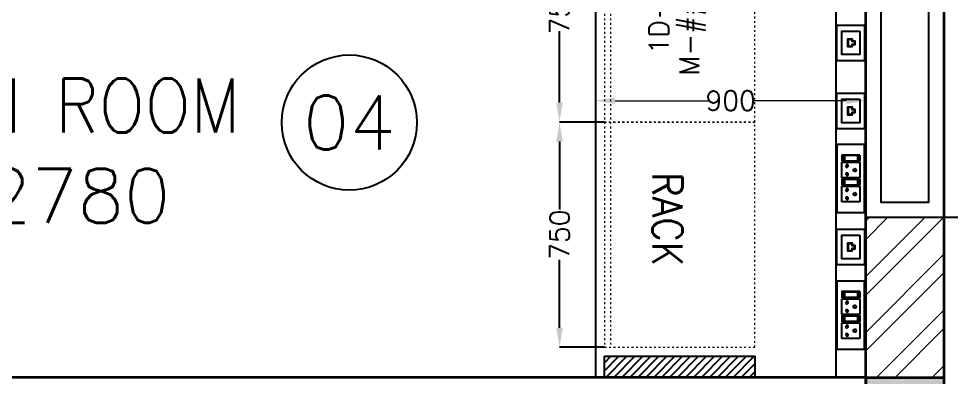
# Model space of a CAD drawing. Extents: x -52083 to 49512, y -145230 to 20224.
# Drawn here: x -27139 to -24033, y -13713 to -12519 of the extents above; entities that cross this region are included whole.
import ezdxf
from ezdxf.enums import TextEntityAlignment as Align

# ---------------------------------------------------------------- set-up
doc = ezdxf.new("R2010")
doc.units = 0
doc.header["$LTSCALE"] = 0.5
doc.header["$MEASUREMENT"] = 0
doc.header["$PDMODE"] = 32
doc.linetypes.add('ACAD_ISO03W100', pattern=[30, 12, -18])
for name, color, linetype, lineweight in [('COL', 1, 'Continuous', 35), ('DIM', 3, 'Continuous', 5), ('Hatch-1', 8, 'Continuous', 5), ('Sa-Block Text', 7, 'Continuous', 18), ('wall-1', 7, 'Continuous', 35)]:
    doc.layers.add(name, color=color, linetype=linetype, lineweight=lineweight)
for name, color, linetype in [('PDF_Text', 5, 'Continuous'), ('SA-6MUP', 223, 'Continuous'), ('SA-FUR', 3, 'Continuous'), ('SA-Lan', 3, 'Continuous')]:
    doc.layers.add(name, color=color, linetype=linetype)
doc.styles.add('RomanS', font='romans.shx')
doc.styles.get("Standard").update_dxf_attribs({"font": 'romans.shx'})
doc.dimstyles.new('Sa-dim', dxfattribs={"dimtxt": 65, "dimasz": 65, "dimexe": 0, "dimexo": 0, "dimtad": 0, "dimdec": 0, "dimdsep": 46, "dimtxsty": 'Standard', "dimcen": 0, "dimclrd": 256, "dimclre": 7, "dimclrt": 1, "dimadec": 0, "dimazin": 0, "dimtfac": 1, "dimtdec": 0, "dimtmove": 0, "dimatfit": 3, "dimfxl": 1, "dimlwd": -1, "dimarcsym": 0})

# ---------------------------------------------------------------- blocks, each defined once
blk = doc.blocks.new('*U109')
at = {"color": 5}
blk.add_wipeout([(50, 400), (50, 240), (1450, 240), (1450, 400)], dxfattribs=at)
blk.add_wipeout([(0, 450), (0, 190), (1500, 190), (1500, 450)], dxfattribs=at)
for points in [[(0, 450), (0, 190), (1500, 190), (1500, 450)], [(50, 400), (50, 240), (1450, 240), (1450, 400)]]:
    blk.add_lwpolyline(points, close=True, dxfattribs=at)
blk = doc.blocks.new('*D424')
at = {"layer": 'Defpoints', "color": 0, "transparency": 16777216}
for p in [(-24057.5, -11680.5), (-23766.3, -11680.5), (-24057.5, -13180.5)]:
    blk.add_point(p, dxfattribs=at)
at = {"layer": 'DIM', "color": 7, "lineweight": -2, "transparency": 16777216}
for p, q in [((-24057.5, -11680.5), (-23766.3, -11680.5)), ((-24057.5, -13180.5), (-23766.3, -13180.5))]:
    blk.add_line(p, q, dxfattribs=at)
at = {"layer": 'DIM', "transparency": 16777216}
for p, q in [((-23766.3, -11745.5), (-23766.3, -12336)), ((-23766.3, -13115.5), (-23766.3, -12525))]:
    blk.add_line(p, q, dxfattribs=at)
for points in [[(-23777.1, -11745.5), (-23755.5, -11745.5), (-23766.3, -11680.5)], [(-23777.1, -13115.5), (-23755.5, -13115.5), (-23766.3, -13180.5)]]:
    blk.add_solid(points, dxfattribs=at)
at = {"layer": 'DIM', "color": 1, "transparency": 16777216, "insert": (-23766.3, -12430.5), "char_height": 65, "attachment_point": 5, "rotation": 90}
blk.add_mtext('1500', dxfattribs=at)
blk = doc.blocks.new('A$C054a1436')
at = {"color": 1}
blk.add_circle((225, 225), 225, dxfattribs=at)
blk.add_attdef('T1', text='', height=180).set_placement((225, 225), align=Align.MIDDLE_CENTER)
blk = doc.blocks.new('*U609')
at = {"layer": 'SA-FUR', "color": 230, "linetype": 'ACAD_ISO03W100', "lineweight": 13}
blk.add_line((750, 20), (0, 20), dxfattribs=at)
blk.add_lwpolyline([(0, 500), (750, 500), (750, 0), (0, 0)], close=True, dxfattribs=at)
at = {"layer": 'SA-FUR', "color": 7}
for tag, p in [('TAG', (375, 250)), ('TAG-2', (375, 148.4))]:
    blk.add_attdef(tag, text='', height=65, dxfattribs=at).set_placement(p, align=Align.CENTER)
blk = doc.blocks.new('*D634')
at = {"layer": 'Defpoints', "color": 0, "transparency": 16777216}
for p in [(-25217.5, -12677.4), (-24317.5, -12677.4), (-24317.5, -12792.2)]:
    blk.add_point(p, dxfattribs=at)
at = {"layer": 'Hatch-1', "color": 7, "lineweight": -2, "transparency": 16777216}
for p, q in [((-25217.5, -12677.4), (-25217.5, -12792.2)), ((-24317.5, -12677.4), (-24317.5, -12792.2))]:
    blk.add_line(p, q, dxfattribs=at)
at = {"layer": 'Hatch-1', "transparency": 16777216}
for p, q in [((-25152.5, -12792.2), (-24839.8, -12792.2)), ((-24382.5, -12792.2), (-24695.2, -12792.2))]:
    blk.add_line(p, q, dxfattribs=at)
for points in [[(-25152.5, -12781.4), (-25152.5, -12803.1), (-25217.5, -12792.2)], [(-24382.5, -12781.4), (-24382.5, -12803.1), (-24317.5, -12792.2)]]:
    blk.add_solid(points, dxfattribs=at)
at = {"layer": 'Hatch-1', "color": 1, "transparency": 16777216, "insert": (-24767.5, -12792.2), "char_height": 65, "attachment_point": 5}
blk.add_mtext('900', dxfattribs=at)
blk = doc.blocks.new('*U614')
for points in [[(-59.4, 46), (59.4, 46), (59.4, -46), (-59.4, -46)], [(-39.1, 29.8), (39.1, 29.8), (39.1, -29.8), (-39.1, -29.8)], [(12.4, 5.6), (5.4, 5.6), (5.4, 14.6), (-5.4, 14.6), (-5.4, 5.6), (-12.4, 5.6), (-12.4, -10.5), (12.4, -10.5)], [(11.1, 4.3), (4.1, 4.3), (4.1, 13.4), (-4.1, 13.4), (-4.1, 4.3), (-11.1, 4.3), (-11.1, -9.2), (11.1, -9.2)]]:
    blk.add_lwpolyline(points, close=True)
at = {"layer": 'Sa-Block Text', "flags": 1}
for tag, p in [('PROJECTNAME', (15.2, 670.6)), ('FLOOR', (15.2, 581.1)), ('LABNAME', (15.2, 471.6)), ('ITEMNO:', (15.2, 374.3))]:
    blk.add_attdef(tag, text='', height=65, dxfattribs=at).set_placement(p, align=Align.MIDDLE_CENTER)
at = {"layer": 'Sa-Block Text'}
blk.add_attdef('CATALOGUE', text='', height=65, dxfattribs=at).set_placement((15.2, 223), align=Align.MIDDLE_CENTER)
blk = doc.blocks.new('*U613')
for p, q in [((-78.1, 29.8), (-78.1, -29.8)), ((-78.1, 29.8), (-78.1, -29.8)), ((-57.3, 29.8), (-78.1, 29.8)), ((-78.1, 29.8), (-57.3, 29.8)), ((-76.3, 23.3), (-76.3, -23.3)), ((-59.1, 23.3), (-76.3, 23.3)), ((-59.1, -23.3), (-59.1, 23.3)), ((-57.3, -29.8), (-57.3, 29.8)), ((-53.9, 29.8), (-1.7, 29.8)), ((-53.9, -29.8), (-53.9, 29.8)), ((-1.7, 29.8), (-1.7, -29.8)), ((1.7, 29.8), (1.7, -29.8)), ((1.7, 29.8), (1.7, -29.8)), ((22.5, 29.8), (1.7, 29.8)), ((1.7, 29.8), (22.5, 29.8)), ((3.5, 23.3), (3.5, -23.3)), ((20.7, 23.3), (3.5, 23.3)), ((20.7, -23.3), (20.7, 23.3)), ((22.5, -29.8), (22.5, 29.8)), ((25.9, -29.8), (25.9, 29.8)), ((25.9, 29.8), (78.1, 29.8)), ((78.1, 29.8), (78.1, -29.8)), ((-78.1, -29.8), (-57.3, -29.8)), ((-76.3, -21.2), (-59.1, -21.2)), ((-76.3, -23.3), (-59.1, -23.3)), ((-1.7, -29.8), (-53.9, -29.8)), ((1.7, -29.8), (22.5, -29.8)), ((3.5, -21.2), (20.7, -21.2)), ((3.5, -23.3), (20.7, -23.3)), ((78.1, -29.8), (25.9, -29.8))]:
    blk.add_line(p, q)
blk.add_lwpolyline([(-113, -46), (113, -46), (113, 46), (-113, 46)], close=True)
for centre, radius, start, end in [((-27.8, 14.7), 4.06, 307.1584, 232.8416), ((-27.8, 10.6), 2.59, 161.4031, 18.5969), ((52, 14.7), 4.06, 307.1584, 232.8416), ((52, 10.6), 2.59, 161.4031, 18.5969), ((-42.7, -11.6), 3.5, 5.2689, 272.51), ((-39.9, -14), 2.82, 202.6838, 75.0951), ((-15.7, -14), 2.82, 104.9049, 337.3162), ((-12.9, -11.6), 3.5, 267.49, 174.7311), ((37.1, -11.6), 3.5, 5.2689, 272.51), ((39.9, -14), 2.82, 202.6838, 75.0951), ((64.1, -14), 2.82, 104.9049, 337.3162), ((66.9, -11.6), 3.5, 267.49, 174.7311)]:
    blk.add_arc(centre, radius, start, end)
at = {"layer": 'Sa-Block Text', "flags": 1}
for tag, p in [('PROJECTNAME', (14.8, 619.1)), ('FLOOR', (14.8, 529.6)), ('LABNAME', (14.8, 420.1)), ('ITEMNO:', (14.8, 322.8))]:
    blk.add_attdef(tag, text='', height=65, dxfattribs=at).set_placement(p, align=Align.MIDDLE_CENTER)
at = {"layer": 'Sa-Block Text'}
blk.add_attdef('CATALOGUE', text='', height=65, dxfattribs=at).set_placement((14.8, 173.9), align=Align.MIDDLE_CENTER)
blk = doc.blocks.new('*D730')
at = {"color": 7, "lineweight": -2, "transparency": 16777216}
for p, q in [((-25187.5, -12113.3), (-25337.6, -12113.3)), ((-25187.5, -12863.3), (-25337.6, -12863.3))]:
    blk.add_line(p, q, dxfattribs=at)
at = {"transparency": 16777216}
for p, q in [((-25337.6, -12178.3), (-25337.6, -12416.2)), ((-25337.6, -12798.3), (-25337.6, -12560.3))]:
    blk.add_line(p, q, dxfattribs=at)
for points in [[(-25348.4, -12178.3), (-25326.8, -12178.3), (-25337.6, -12113.3)], [(-25348.4, -12798.3), (-25326.8, -12798.3), (-25337.6, -12863.3)]]:
    blk.add_solid(points, dxfattribs=at)
at = {"layer": 'Defpoints', "color": 0, "transparency": 16777216}
for p in [(-25187.5, -12113.3), (-25337.6, -12863.3), (-25187.5, -12863.3)]:
    blk.add_point(p, dxfattribs=at)
at = {"color": 1, "transparency": 16777216, "insert": (-25337.6, -12488.3), "char_height": 65, "attachment_point": 5, "rotation": 90}
blk.add_mtext('750', dxfattribs=at)
blk = doc.blocks.new('*D731')
at = {"color": 7, "lineweight": -2, "transparency": 16777216}
for p, q in [((-25187.5, -12863.3), (-25337.6, -12863.3)), ((-25187.5, -13613.3), (-25337.6, -13613.3))]:
    blk.add_line(p, q, dxfattribs=at)
at = {"transparency": 16777216}
for p, q in [((-25337.6, -12928.3), (-25337.6, -13154.1)), ((-25337.6, -13548.3), (-25337.6, -13322.5))]:
    blk.add_line(p, q, dxfattribs=at)
for points in [[(-25348.4, -12928.3), (-25326.8, -12928.3), (-25337.6, -12863.3)], [(-25348.4, -13548.3), (-25326.8, -13548.3), (-25337.6, -13613.3)]]:
    blk.add_solid(points, dxfattribs=at)
at = {"layer": 'Defpoints', "color": 0, "transparency": 16777216}
for p in [(-25187.5, -12863.3), (-25337.6, -13613.3), (-25187.5, -13613.3)]:
    blk.add_point(p, dxfattribs=at)
at = {"color": 1, "transparency": 16777216, "insert": (-25337.6, -13238.3), "char_height": 65, "attachment_point": 5, "rotation": 90}
blk.add_mtext('750', dxfattribs=at)

msp = doc.modelspace()

# ---------------------------------------------------------------- hatches: boundary and pattern name
at = {"layer": 'COL'}
h = msp.add_hatch(color=256, dxfattribs=at)
h.dxf.hatch_style = 1
h.paths.add_polyline_path([(-24057.5, -13713.3), (-24317.5, -13713.3), (-24317.5, -14273.3), (-24057.5, -14273.3)])
at = {"layer": 'SA-FUR'}
h = msp.add_hatch(dxfattribs=at)
h.set_pattern_fill('ANSI31', color=6, scale=150)
h.set_pattern_definition([(45, (5394.74, 2e-13), (-13.258252, 13.258252), [])])
h.paths.add_polyline_path([(-25187.5, -13643.3), (-24687.5, -13643.3), (-24687.5, -13713.3), (-25187.5, -13713.3)])

# ---------------------------------------------------------------- linework, layer by layer
msp.add_line((-24317.5, -10453.3, 2637.8), (-24317.5, -13713.3, 2637.8))
at = {"layer": 'COL'}
msp.add_line((-24317.5, -13713.3, 2637.8), (-24317.5, -13973.3, 2637.8), dxfattribs=at)
at = {"layer": 'COL', "elevation": 2637.8}
msp.add_lwpolyline([(-24317.5, -13713.3), (-24057.5, -13713.3), (-24057.5, -14273.3), (-24317.5, -14273.3)], close=True, dxfattribs=at)
at = {"layer": 'SA-FUR'}
msp.add_line((-25217.5, -12113.3, 2637.8), (-25217.5, -13713.3, 2637.8), dxfattribs=at)
at = {"layer": 'SA-FUR', "color": 230, "linetype": 'ACAD_ISO03W100', "lineweight": 13}
msp.add_line((-25167.5, -12863.3, 2637.8), (-25167.5, -13613.3, 2637.8), dxfattribs=at)
at = {"layer": 'SA-FUR', "color": 230, "linetype": 'ACAD_ISO03W100', "lineweight": 13, "elevation": 2637.8}
msp.add_lwpolyline([(-24687.5, -13613.3), (-24687.5, -12863.3), (-25187.5, -12863.3), (-25187.5, -13613.3)], close=True, dxfattribs=at)
at = {"layer": 'SA-FUR', "color": 7, "elevation": 2637.8}
msp.add_lwpolyline([(-25187.5, -13643.3), (-24687.5, -13643.3), (-24687.5, -13713.3), (-25187.5, -13713.3)], close=True, dxfattribs=at)
at = {"layer": 'wall-1', "color": 7}
for p, q in [((-24057.5, 720.7, 2637.8), (-24057.5, -19728.3, 2637.8)), ((-24317.5, -19728.3, 2637.8), (-24317.5, 376.7, 2637.8))]:
    msp.add_line(p, q, dxfattribs=at)
at = {"layer": 'wall-1', "color": 7, "elevation": 2637.8}
msp.add_lwpolyline([(-27762.5, -13973.3), (-24317.5, -13973.3), (-24317.5, -13713.3), (-27762.5, -13713.3)], dxfattribs=at)

# ---------------------------------------------------------------- block references
ref = msp.add_blockref('A$C054a1436', (-26262.7, -13090, 2637.8))
ref.add_attrib('T1', '04', dxfattribs={"color": 1, "height": 180}).set_placement((-26037.7, -12865, 2637.8), align=Align.MIDDLE_CENTER)
at = {"layer": 'SA-6MUP', "color": 7, "rotation": 270}
msp.add_blockref('*U613', (-24367.5, -13506, 2637.8), dxfattribs=at)
at = {"layer": 'SA-FUR'}
ref = msp.add_blockref('*U609', (-25187.5, -12863.3, 2637.8), dxfattribs=dict(at, xscale=-1, rotation=270))
ref.add_attrib('TAG', 'M-##-75', dxfattribs={"color": 7, "height": 65, "rotation": 90}).set_placement((-24872.5, -12488.3, 2637.8), align=Align.CENTER)
ref.add_attrib('TAG-2', '1D-2S', dxfattribs={"color": 7, "height": 65, "rotation": 90}).set_placement((-24974.1, -12488.3, 2637.8), align=Align.CENTER)
at = {"layer": 'SA-Lan', "color": 7, "rotation": 270}
msp.add_blockref('*U614', (-24367.5, -13279.5, 2637.8), dxfattribs=at)

# ---------------------------------------------------------------- texts
at = {"layer": 'PDF_Text', "insert": (-27451.5, -12958.6, 2637.8), "char_height": 180, "width": 2461.8, "attachment_point": 5, "style": 'RomanS'}
msp.add_mtext('{\\W0.9;DISSOLUTION ROOM\\P\\W1;\\C0;6160 X 2780}', dxfattribs=at)
at = {"layer": 'PDF_Text', "insert": (-24977.6, -13186.6, 2637.8), "char_height": 100, "width": 335.286, "attachment_point": 5, "rotation": 270, "style": 'RomanS'}
msp.add_mtext('{\\W0.9;RACK}', dxfattribs=at)

# ---------------------------------------------------------------- dimensions: what is measured, and where the dimension line sits
at = {"color": 4}
dim = msp.add_aligned_dim(p1=(-25187.5, -12113.3, 2637.8), p2=(-25187.5, -12863.3, 2637.8), distance=-150.1, dimstyle='Sa-dim', dxfattribs=at)
dim.commit()
dim.dimension.update_dxf_attribs({"geometry": '*D730', "text_midpoint": (-25337.6, -12488.3, 2637.8)})
dim = msp.add_linear_dim(base=(-25337.6, -13613.3, 2637.8), p1=(-25187.5, -12863.3, 2637.8), p2=(-25187.5, -13613.3, 2637.8), angle=90, dimstyle='Sa-dim', override={"dimtmove": 1}, dxfattribs=at)
dim.commit()
dim.dimension.update_dxf_attribs({"geometry": '*D731', "text_midpoint": (-25337.6, -13238.3, 2637.8)})

# ---------------------------------------------------------------- next in the draw order: block references
at = {"rotation": 270}
msp.add_blockref('*U109', (-24507.5, -11680.5, 2637.8), dxfattribs=at)

# ---------------------------------------------------------------- next in the draw order: hatches: boundary and pattern name
at = {"layer": 'Hatch-1'}
h = msp.add_hatch(dxfattribs=at)
h.set_pattern_fill('ANSI32,_O', color=256, scale=350)
h.set_pattern_definition([(45, (5394.74, 2e-13), (-92.80777, 92.80777), []), (45, (5456.61, 2e-13), (-92.80777, 92.80777), [])])
h.paths.add_polyline_path([(-24057.5, -13713.3), (-24317.5, -13713.3), (-24317.5, -13180.5), (-24057.5, -13180.5)])

# ---------------------------------------------------------------- next in the draw order: linework, layer by layer
at = {"elevation": 2637.8}
msp.add_lwpolyline([(-24417.5, -10933.3), (-24417.5, -13713.3), (-24317.5, -13713.3), (-24317.5, -10933.3)], close=True, dxfattribs=at)
at = {"layer": 'Hatch-1', "elevation": 2637.8}
msp.add_lwpolyline([(-24057.5, -13713.3), (-24317.5, -13713.3), (-24317.5, -13180.5), (-24057.5, -13180.5)], close=True, dxfattribs=at)

# ---------------------------------------------------------------- next in the draw order: block references
at = {"layer": 'SA-6MUP', "color": 7, "rotation": 270}
msp.add_blockref('*U613', (-24367.5, -13051.2, 2637.8), dxfattribs=at)
at = {"layer": 'SA-Lan', "color": 7, "rotation": 270}
for p in [(-24367.5, -12599.8, 2637.8), (-24367.5, -12826.4, 2637.8)]:
    msp.add_blockref('*U614', p, dxfattribs=at)

# ---------------------------------------------------------------- next in the draw order: dimensions: what is measured, and where the dimension line sits
at = {"layer": 'DIM', "color": 7}
dim = msp.add_linear_dim(base=(-23766.3, -11680.5, 2637.8), p1=(-24057.5, -13180.5, 2637.8), p2=(-24057.5, -11680.5, 2637.8), angle=90, dimstyle='Sa-dim', dxfattribs=at)
dim.commit()
dim.dimension.update_dxf_attribs({"geometry": '*D424', "text_midpoint": (-23766.3, -12430.5, 2637.8)})
at = {"layer": 'Hatch-1'}
dim = msp.add_aligned_dim(p1=(-25217.5, -12677.4, 2637.8), p2=(-24317.5, -12677.4, 2637.8), distance=-114.8, dimstyle='Sa-dim', dxfattribs=at)
dim.commit()
dim.dimension.update_dxf_attribs({"geometry": '*D634', "text_midpoint": (-24767.5, -12792.2, 2637.8)})

doc.saveas('drawing.dxf')
